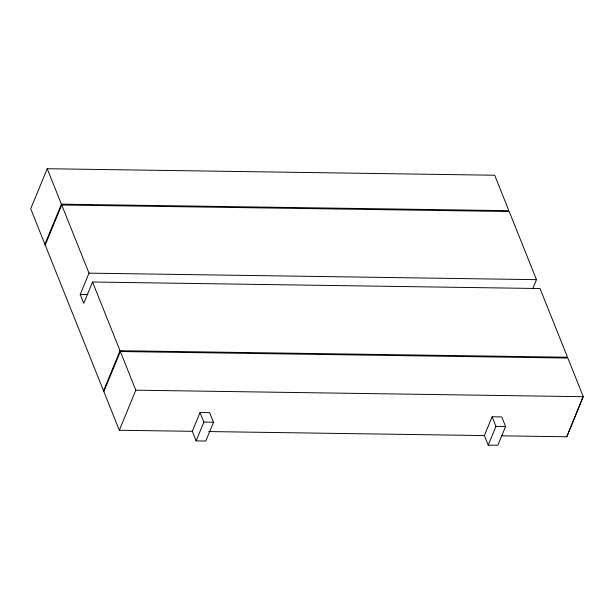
<?xml version="1.0" encoding="UTF-8"?>
<svg xmlns="http://www.w3.org/2000/svg" width="614" height="614" viewBox="0 0 614 614"><rect width="100%" height="100%" fill="white"/><g stroke="black" fill="none" stroke-linecap="round" stroke-linejoin="round"><path stroke-width="0.92" d="M47.217 168.72L61.4 204.163L508.868 210.686L494.684 175.236L47.217 168.72L30.7 208.783L119.316 430.253L192.297 431.312L196.127 440.883L205.767 441.029L213.511 422.248L209.681 412.677L200.041 412.531L192.297 431.312M44.883 244.234L61.4 204.163M45.213 245.055L61.73 204.992L509.198 211.508L536.467 279.662L532.814 288.534M92.545 282.01L120.029 350.709L567.505 357.225L540.021 288.534L92.545 282.01L83.773 303.301L80.219 294.428L88.999 273.138L61.73 204.992M103.52 390.773L120.029 350.709M103.843 391.594L120.359 351.53L567.835 358.054L583.3 396.705L566.783 436.777L501.684 435.825M119.316 430.253L135.824 390.182L120.359 351.53M196.127 440.883L203.871 422.102L200.041 412.531M484.385 435.572L492.129 416.791L501.761 416.929L505.591 426.5L497.854 445.28L488.214 445.142L484.385 435.572L208.637 431.55M488.214 445.142L495.959 426.362L492.129 416.791M582.809 397.25L566.783 436.777M88.999 273.138L536.467 279.662M80.219 294.428L87.886 294.536M135.824 390.182L583.3 396.705M203.871 422.102L213.511 422.248M495.959 426.362L505.591 426.5"/></g></svg>
